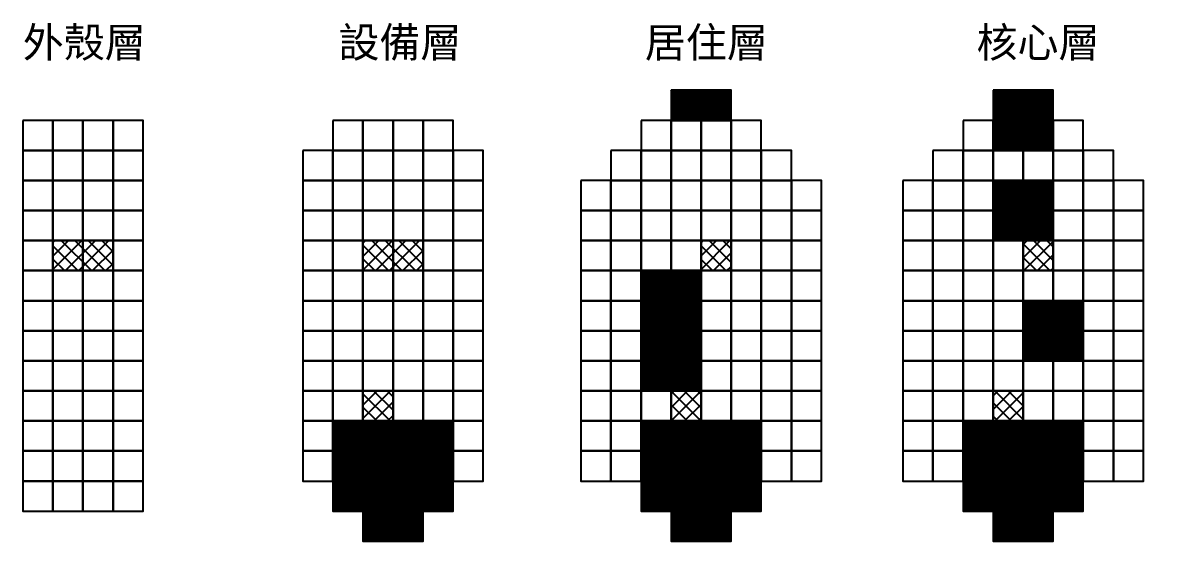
# Model space of a CAD drawing. Header units: millimetres. Extents: x 1746 to 8645, y 1167 to 2892.
# Drawn here: x 1746 to 5542, y 1167 to 2892 of the extents above; entities that cross this region are included whole.
import ezdxf

# ---------------------------------------------------------------- set-up
doc = ezdxf.new("R2010")
doc.units = ezdxf.units.MM
for name, color, linetype in [('CHINESE', 4, 'Continuous'), ('HATCH', 9, 'Continuous'), ('LAY-2', 1, 'Continuous'), ('LAY-4', 4, 'Continuous'), ('LAY-5', 2, 'Continuous')]:
    doc.layers.add(name, color=color, linetype=linetype)
doc.styles.add('C1', font='simplex', dxfattribs={"bigfont": 'CHINESET'})

msp = doc.modelspace()

# ---------------------------------------------------------------- hatches: boundary and pattern name
at = {"layer": 'HATCH'}
h = msp.add_hatch(dxfattribs=at)
h.set_pattern_fill('ANSI31', color=256)
h.set_pattern_definition([(45, (-63392.6345, 19336.4595), (-2.24506403, 2.24506403), [])])
h.paths.add_polyline_path([(2977.3, 1267.2), (2977.3, 1167.2), (3077.3, 1167.2), (3077.3, 1267.2)])
h.paths.add_polyline_path([(2877.3, 1267.2), (2877.3, 1167.2), (2977.3, 1167.2), (2977.3, 1267.2)])
h.paths.add_polyline_path([(8345.2, 1267.2), (8345.2, 1167.2), (8445.2, 1167.2), (8445.2, 1267.2)])
h.paths.add_polyline_path([(8245.2, 1267.2), (8245.2, 1167.2), (8345.2, 1167.2), (8345.2, 1267.2)])
h.paths.add_polyline_path([(7208.1, 1267.2), (7208.1, 1167.2), (7308.1, 1167.2), (7308.1, 1267.2)])
h.paths.add_polyline_path([(7108.1, 1267.2), (7108.1, 1167.2), (7208.1, 1167.2), (7208.1, 1267.2)])
h.paths.add_polyline_path([(6090.9, 1267.2), (6090.9, 1167.2), (6190.9, 1167.2), (6190.9, 1267.2)])
h.paths.add_polyline_path([(5990.9, 1267.2), (5990.9, 1167.2), (6090.9, 1167.2), (6090.9, 1267.2)])
h.paths.add_polyline_path([(4002, 1267.2), (4002, 1167.2), (4102, 1167.2), (4102, 1267.2)])
h.paths.add_polyline_path([(3902, 1267.2), (3902, 1167.2), (4002, 1167.2), (4002, 1267.2)])
h.paths.add_polyline_path([(5072.9, 1267.2), (5072.9, 1167.2), (5172.9, 1167.2), (5172.9, 1267.2)])
h.paths.add_polyline_path([(4972.9, 1267.2), (4972.9, 1167.2), (5072.9, 1167.2), (5072.9, 1267.2)])
h.paths.add_polyline_path([(6090.9, 2667.2), (6090.9, 2567.2), (6190.9, 2567.2), (6190.9, 2667.2)])
h.paths.add_polyline_path([(5990.9, 2667.2), (5990.9, 2567.2), (6090.9, 2567.2), (6090.9, 2667.2)])
h.paths.add_polyline_path([(4002, 2667.2), (4002, 2567.2), (4102, 2567.2), (4102, 2667.2)])
h.paths.add_polyline_path([(3902, 2667.2), (3902, 2567.2), (4002, 2567.2), (4002, 2667.2)])
h.paths.add_polyline_path([(5072.9, 2667.2), (5072.9, 2567.2), (5172.9, 2567.2), (5172.9, 2667.2)])
h.paths.add_polyline_path([(4972.9, 2667.2), (4972.9, 2567.2), (5072.9, 2567.2), (5072.9, 2667.2)])
h.paths.add_polyline_path([(2777.3, 1367.2), (2777.3, 1267.2), (2877.3, 1267.2), (2877.3, 1367.2)])
h.paths.add_polyline_path([(3077.3, 1367.2), (3077.3, 1267.2), (3177.3, 1267.2), (3177.3, 1367.2)])
h.paths.add_polyline_path([(2977.3, 1367.2), (2977.3, 1267.2), (3077.3, 1267.2), (3077.3, 1367.2)])
h.paths.add_polyline_path([(2877.3, 1367.2), (2877.3, 1267.2), (2977.3, 1267.2), (2977.3, 1367.2)])
h.paths.add_polyline_path([(2777.3, 1467.2), (2777.3, 1367.2), (2877.3, 1367.2), (2877.3, 1467.2)])
h.paths.add_polyline_path([(3077.3, 1467.2), (3077.3, 1367.2), (3177.3, 1367.2), (3177.3, 1467.2)])
h.paths.add_polyline_path([(2977.3, 1467.2), (2977.3, 1367.2), (3077.3, 1367.2), (3077.3, 1467.2)])
h.paths.add_polyline_path([(2877.3, 1467.2), (2877.3, 1367.2), (2977.3, 1367.2), (2977.3, 1467.2)])
h.paths.add_polyline_path([(2777.3, 1567.2), (2777.3, 1467.2), (2877.3, 1467.2), (2877.3, 1567.2)])
h.paths.add_polyline_path([(3077.3, 1567.2), (3077.3, 1467.2), (3177.3, 1467.2), (3177.3, 1567.2)])
h.paths.add_polyline_path([(2977.3, 1567.2), (2977.3, 1467.2), (3077.3, 1467.2), (3077.3, 1567.2)])
h.paths.add_polyline_path([(2877.3, 1567.2), (2877.3, 1467.2), (2977.3, 1467.2), (2977.3, 1567.2)])
h.paths.add_polyline_path([(3802, 1367.2), (3802, 1267.2), (3902, 1267.2), (3902, 1367.2)])
h.paths.add_polyline_path([(4102, 1367.2), (4102, 1267.2), (4202, 1267.2), (4202, 1367.2)])
h.paths.add_polyline_path([(4002, 1367.2), (4002, 1267.2), (4102, 1267.2), (4102, 1367.2)])
h.paths.add_polyline_path([(3902, 1367.2), (3902, 1267.2), (4002, 1267.2), (4002, 1367.2)])
h.paths.add_polyline_path([(3802, 1467.2), (3802, 1367.2), (3902, 1367.2), (3902, 1467.2)])
h.paths.add_polyline_path([(4102, 1467.2), (4102, 1367.2), (4202, 1367.2), (4202, 1467.2)])
h.paths.add_polyline_path([(4002, 1467.2), (4002, 1367.2), (4102, 1367.2), (4102, 1467.2)])
h.paths.add_polyline_path([(3902, 1467.2), (3902, 1367.2), (4002, 1367.2), (4002, 1467.2)])
h.paths.add_polyline_path([(3802, 1567.2), (3802, 1467.2), (3902, 1467.2), (3902, 1567.2)])
h.paths.add_polyline_path([(4102, 1567.2), (4102, 1467.2), (4202, 1467.2), (4202, 1567.2)])
h.paths.add_polyline_path([(4002, 1567.2), (4002, 1467.2), (4102, 1467.2), (4102, 1567.2)])
h.paths.add_polyline_path([(3902, 1567.2), (3902, 1467.2), (4002, 1467.2), (4002, 1567.2)])
h.paths.add_polyline_path([(4872.9, 1367.2), (4872.9, 1267.2), (4972.9, 1267.2), (4972.9, 1367.2)])
h.paths.add_polyline_path([(5172.9, 1367.2), (5172.9, 1267.2), (5272.9, 1267.2), (5272.9, 1367.2)])
h.paths.add_polyline_path([(5072.9, 1367.2), (5072.9, 1267.2), (5172.9, 1267.2), (5172.9, 1367.2)])
h.paths.add_polyline_path([(4972.9, 1367.2), (4972.9, 1267.2), (5072.9, 1267.2), (5072.9, 1367.2)])
h.paths.add_polyline_path([(4872.9, 1467.2), (4872.9, 1367.2), (4972.9, 1367.2), (4972.9, 1467.2)])
h.paths.add_polyline_path([(5172.9, 1467.2), (5172.9, 1367.2), (5272.9, 1367.2), (5272.9, 1467.2)])
h.paths.add_polyline_path([(5072.9, 1467.2), (5072.9, 1367.2), (5172.9, 1367.2), (5172.9, 1467.2)])
h.paths.add_polyline_path([(4972.9, 1467.2), (4972.9, 1367.2), (5072.9, 1367.2), (5072.9, 1467.2)])
h.paths.add_polyline_path([(4872.9, 1567.2), (4872.9, 1467.2), (4972.9, 1467.2), (4972.9, 1567.2)])
h.paths.add_polyline_path([(5172.9, 1567.2), (5172.9, 1467.2), (5272.9, 1467.2), (5272.9, 1567.2)])
h.paths.add_polyline_path([(5072.9, 1567.2), (5072.9, 1467.2), (5172.9, 1467.2), (5172.9, 1567.2)])
h.paths.add_polyline_path([(4972.9, 1567.2), (4972.9, 1467.2), (5072.9, 1467.2), (5072.9, 1567.2)])
h.paths.add_polyline_path([(5072.9, 2267.2), (5072.9, 2167.2), (5172.9, 2167.2), (5172.9, 2267.2)])
h.paths.add_polyline_path([(4972.9, 2267.2), (4972.9, 2167.2), (5072.9, 2167.2), (5072.9, 2267.2)])
h.paths.add_polyline_path([(5072.9, 2367.2), (5072.9, 2267.2), (5172.9, 2267.2), (5172.9, 2367.2)])
h.paths.add_polyline_path([(4972.9, 2367.2), (4972.9, 2267.2), (5072.9, 2267.2), (5072.9, 2367.2)])
h.paths.add_polyline_path([(6090.9, 2567.2), (6090.9, 2467.2), (6190.9, 2467.2), (6190.9, 2567.2)])
h.paths.add_polyline_path([(5990.9, 2567.2), (5990.9, 2467.2), (6090.9, 2467.2), (6090.9, 2567.2)])
h.paths.add_polyline_path([(5072.9, 2567.2), (5072.9, 2467.2), (5172.9, 2467.2), (5172.9, 2567.2)])
h.paths.add_polyline_path([(4972.9, 2567.2), (4972.9, 2467.2), (5072.9, 2467.2), (5072.9, 2567.2)])
h.paths.add_polyline_path([(7208.1, 2667.2), (7208.1, 2567.2), (7308.1, 2567.2), (7308.1, 2667.2)])
h.paths.add_polyline_path([(7108.1, 2667.2), (7108.1, 2567.2), (7208.1, 2567.2), (7208.1, 2667.2)])
h.paths.add_polyline_path([(5072.9, 1867.2), (5072.9, 1767.2), (5172.9, 1767.2), (5172.9, 1867.2)])
h.paths.add_polyline_path([(5072.9, 1967.2), (5072.9, 1867.2), (5172.9, 1867.2), (5172.9, 1967.2)])
h.paths.add_polyline_path([(5172.9, 1867.2), (5172.9, 1767.2), (5272.9, 1767.2), (5272.9, 1867.2)])
h.paths.add_polyline_path([(5172.9, 1967.2), (5172.9, 1867.2), (5272.9, 1867.2), (5272.9, 1967.2)])
h.paths.add_polyline_path([(3802, 1767.2), (3802, 1667.2), (3902, 1667.2), (3902, 1767.2)])
h.paths.add_polyline_path([(3902, 1767.2), (3902, 1667.2), (4002, 1667.2), (4002, 1767.2)])
h.paths.add_polyline_path([(3802, 1867.2), (3802, 1767.2), (3902, 1767.2), (3902, 1867.2)])
h.paths.add_polyline_path([(3902, 1867.2), (3902, 1767.2), (4002, 1767.2), (4002, 1867.2)])
h.paths.add_polyline_path([(3802, 1967.2), (3802, 1867.2), (3902, 1867.2), (3902, 1967.2)])
h.paths.add_polyline_path([(3902, 1967.2), (3902, 1867.2), (4002, 1867.2), (4002, 1967.2)])
h.paths.add_polyline_path([(3802, 2067.2), (3802, 1967.2), (3902, 1967.2), (3902, 2067.2)])
h.paths.add_polyline_path([(3902, 2067.2), (3902, 1967.2), (4002, 1967.2), (4002, 2067.2)])
h.paths.add_polyline_path([(6090.9, 1967.2), (6090.9, 1867.2), (6190.9, 1867.2), (6190.9, 1967.2)])
h = msp.add_hatch(dxfattribs=at)
h.set_pattern_fill('ANSI37', color=256, scale=10)
h.paths.add_polyline_path([(1946.1, 2167.2), (1946.1, 2067.2), (2046.1, 2067.2), (2046.1, 2167.2)])
h.paths.add_polyline_path([(1846.1, 2167.2), (1846.1, 2067.2), (1946.1, 2067.2), (1946.1, 2167.2)])
h.paths.add_polyline_path([(2977.3, 2167.2), (2977.3, 2067.2), (3077.3, 2067.2), (3077.3, 2167.2)])
h.paths.add_polyline_path([(2877.3, 2167.2), (2877.3, 2067.2), (2977.3, 2067.2), (2977.3, 2167.2)])
h.paths.add_polyline_path([(4002, 2167.2), (4002, 2067.2), (4102, 2067.2), (4102, 2167.2)])
h.paths.add_polyline_path([(5072.9, 2167.2), (5072.9, 2067.2), (5172.9, 2067.2), (5172.9, 2167.2)])
h.paths.add_polyline_path([(6090.9, 2167.2), (6090.9, 2067.2), (6190.9, 2067.2), (6190.9, 2167.2)])
h.paths.add_polyline_path([(7208.1, 2167.2), (7208.1, 2067.2), (7308.1, 2067.2), (7308.1, 2167.2)])
h.paths.add_polyline_path([(8345.2, 2167.2), (8345.2, 2067.2), (8445.2, 2067.2), (8445.2, 2167.2)])
h.paths.add_polyline_path([(8245.2, 1667.2), (8245.2, 1567.2), (8345.2, 1567.2), (8345.2, 1667.2)])
h.paths.add_polyline_path([(7108.1, 1667.2), (7108.1, 1567.2), (7208.1, 1567.2), (7208.1, 1667.2)])
h.paths.add_polyline_path([(5990.9, 1667.2), (5990.9, 1567.2), (6090.9, 1567.2), (6090.9, 1667.2)])
h.paths.add_polyline_path([(4972.9, 1667.2), (4972.9, 1567.2), (5072.9, 1567.2), (5072.9, 1667.2)])
h.paths.add_polyline_path([(3902, 1667.2), (3902, 1567.2), (4002, 1567.2), (4002, 1667.2)])
h.paths.add_polyline_path([(2877.3, 1667.2), (2877.3, 1567.2), (2977.3, 1567.2), (2977.3, 1667.2)])

# ---------------------------------------------------------------- linework, layer by layer
at = {"layer": 'LAY-2'}
for points in [[(1846.1, 2467.2), (1846.1, 2367.2), (1946.1, 2367.2), (1946.1, 2467.2), (1846.1, 2467.2)], [(1946.1, 2467.2), (1946.1, 2367.2), (2046.1, 2367.2), (2046.1, 2467.2), (1946.1, 2467.2)], [(1846.1, 2367.2), (1846.1, 2267.2), (1946.1, 2267.2), (1946.1, 2367.2), (1846.1, 2367.2)], [(1946.1, 2367.2), (1946.1, 2267.2), (2046.1, 2267.2), (2046.1, 2367.2), (1946.1, 2367.2)], [(2877.3, 2367.2), (2877.3, 2267.2), (2977.3, 2267.2), (2977.3, 2367.2), (2877.3, 2367.2)], [(2977.3, 2367.2), (2977.3, 2267.2), (3077.3, 2267.2), (3077.3, 2367.2), (2977.3, 2367.2)], [(3902, 2367.2), (3902, 2267.2), (4002, 2267.2), (4002, 2367.2), (3902, 2367.2)], [(4002, 2367.2), (4002, 2267.2), (4102, 2267.2), (4102, 2367.2), (4002, 2367.2)], [(4972.9, 2367.2), (4972.9, 2267.2), (5072.9, 2267.2), (5072.9, 2367.2), (4972.9, 2367.2)], [(5072.9, 2367.2), (5072.9, 2267.2), (5172.9, 2267.2), (5172.9, 2367.2), (5072.9, 2367.2)], [(1846.1, 2267.2), (1846.1, 2167.2), (1946.1, 2167.2), (1946.1, 2267.2), (1846.1, 2267.2)], [(1946.1, 2267.2), (1946.1, 2167.2), (2046.1, 2167.2), (2046.1, 2267.2), (1946.1, 2267.2)], [(2877.3, 2267.2), (2877.3, 2167.2), (2977.3, 2167.2), (2977.3, 2267.2), (2877.3, 2267.2)], [(2977.3, 2267.2), (2977.3, 2167.2), (3077.3, 2167.2), (3077.3, 2267.2), (2977.3, 2267.2)], [(3902, 2267.2), (3902, 2167.2), (4002, 2167.2), (4002, 2267.2), (3902, 2267.2)], [(4002, 2267.2), (4002, 2167.2), (4102, 2167.2), (4102, 2267.2), (4002, 2267.2)], [(4972.9, 2267.2), (4972.9, 2167.2), (5072.9, 2167.2), (5072.9, 2267.2), (4972.9, 2267.2)], [(5072.9, 2267.2), (5072.9, 2167.2), (5172.9, 2167.2), (5172.9, 2267.2), (5072.9, 2267.2)], [(1846.1, 2167.2), (1846.1, 2067.2), (1946.1, 2067.2), (1946.1, 2167.2), (1846.1, 2167.2)], [(1946.1, 2167.2), (1946.1, 2067.2), (2046.1, 2067.2), (2046.1, 2167.2), (1946.1, 2167.2)], [(2877.3, 2167.2), (2877.3, 2067.2), (2977.3, 2067.2), (2977.3, 2167.2), (2877.3, 2167.2)], [(2977.3, 2167.2), (2977.3, 2067.2), (3077.3, 2067.2), (3077.3, 2167.2), (2977.3, 2167.2)], [(3902, 2167.2), (3902, 2067.2), (4002, 2067.2), (4002, 2167.2), (3902, 2167.2)], [(4002, 2167.2), (4002, 2067.2), (4102, 2067.2), (4102, 2167.2), (4002, 2167.2)], [(4972.9, 2167.2), (4972.9, 2067.2), (5072.9, 2067.2), (5072.9, 2167.2), (4972.9, 2167.2)], [(5072.9, 2167.2), (5072.9, 2067.2), (5172.9, 2067.2), (5172.9, 2167.2), (5072.9, 2167.2)], [(1846.1, 2067.2), (1846.1, 1967.2), (1946.1, 1967.2), (1946.1, 2067.2), (1846.1, 2067.2)], [(1946.1, 2067.2), (1946.1, 1967.2), (2046.1, 1967.2), (2046.1, 2067.2), (1946.1, 2067.2)], [(2877.3, 2067.2), (2877.3, 1967.2), (2977.3, 1967.2), (2977.3, 2067.2), (2877.3, 2067.2)], [(2977.3, 2067.2), (2977.3, 1967.2), (3077.3, 1967.2), (3077.3, 2067.2), (2977.3, 2067.2)], [(3902, 2067.2), (3902, 1967.2), (4002, 1967.2), (4002, 2067.2), (3902, 2067.2)], [(4002, 2067.2), (4002, 1967.2), (4102, 1967.2), (4102, 2067.2), (4002, 2067.2)], [(4972.9, 2067.2), (4972.9, 1967.2), (5072.9, 1967.2), (5072.9, 2067.2), (4972.9, 2067.2)], [(5072.9, 2067.2), (5072.9, 1967.2), (5172.9, 1967.2), (5172.9, 2067.2), (5072.9, 2067.2)], [(1846.1, 1967.2), (1846.1, 1867.2), (1946.1, 1867.2), (1946.1, 1967.2), (1846.1, 1967.2)], [(1946.1, 1967.2), (1946.1, 1867.2), (2046.1, 1867.2), (2046.1, 1967.2), (1946.1, 1967.2)], [(2877.3, 1967.2), (2877.3, 1867.2), (2977.3, 1867.2), (2977.3, 1967.2), (2877.3, 1967.2)], [(2977.3, 1967.2), (2977.3, 1867.2), (3077.3, 1867.2), (3077.3, 1967.2), (2977.3, 1967.2)], [(3902, 1967.2), (3902, 1867.2), (4002, 1867.2), (4002, 1967.2), (3902, 1967.2)], [(4002, 1967.2), (4002, 1867.2), (4102, 1867.2), (4102, 1967.2), (4002, 1967.2)], [(4972.9, 1967.2), (4972.9, 1867.2), (5072.9, 1867.2), (5072.9, 1967.2), (4972.9, 1967.2)], [(5072.9, 1967.2), (5072.9, 1867.2), (5172.9, 1867.2), (5172.9, 1967.2), (5072.9, 1967.2)], [(1846.1, 1867.2), (1846.1, 1767.2), (1946.1, 1767.2), (1946.1, 1867.2), (1846.1, 1867.2)], [(1946.1, 1867.2), (1946.1, 1767.2), (2046.1, 1767.2), (2046.1, 1867.2), (1946.1, 1867.2)], [(2877.3, 1867.2), (2877.3, 1767.2), (2977.3, 1767.2), (2977.3, 1867.2), (2877.3, 1867.2)], [(2977.3, 1867.2), (2977.3, 1767.2), (3077.3, 1767.2), (3077.3, 1867.2), (2977.3, 1867.2)], [(3902, 1867.2), (3902, 1767.2), (4002, 1767.2), (4002, 1867.2), (3902, 1867.2)], [(4002, 1867.2), (4002, 1767.2), (4102, 1767.2), (4102, 1867.2), (4002, 1867.2)], [(4972.9, 1867.2), (4972.9, 1767.2), (5072.9, 1767.2), (5072.9, 1867.2), (4972.9, 1867.2)], [(5072.9, 1867.2), (5072.9, 1767.2), (5172.9, 1767.2), (5172.9, 1867.2), (5072.9, 1867.2)], [(1846.1, 1767.2), (1846.1, 1667.2), (1946.1, 1667.2), (1946.1, 1767.2), (1846.1, 1767.2)], [(1946.1, 1767.2), (1946.1, 1667.2), (2046.1, 1667.2), (2046.1, 1767.2), (1946.1, 1767.2)], [(2877.3, 1767.2), (2877.3, 1667.2), (2977.3, 1667.2), (2977.3, 1767.2), (2877.3, 1767.2)], [(2977.3, 1767.2), (2977.3, 1667.2), (3077.3, 1667.2), (3077.3, 1767.2), (2977.3, 1767.2)], [(3902, 1767.2), (3902, 1667.2), (4002, 1667.2), (4002, 1767.2), (3902, 1767.2)], [(4002, 1767.2), (4002, 1667.2), (4102, 1667.2), (4102, 1767.2), (4002, 1767.2)], [(4972.9, 1767.2), (4972.9, 1667.2), (5072.9, 1667.2), (5072.9, 1767.2), (4972.9, 1767.2)], [(5072.9, 1767.2), (5072.9, 1667.2), (5172.9, 1667.2), (5172.9, 1767.2), (5072.9, 1767.2)], [(1846.1, 1667.2), (1846.1, 1567.2), (1946.1, 1567.2), (1946.1, 1667.2), (1846.1, 1667.2)], [(1946.1, 1667.2), (1946.1, 1567.2), (2046.1, 1567.2), (2046.1, 1667.2), (1946.1, 1667.2)], [(2877.3, 1667.2), (2877.3, 1567.2), (2977.3, 1567.2), (2977.3, 1667.2), (2877.3, 1667.2)], [(2977.3, 1667.2), (2977.3, 1567.2), (3077.3, 1567.2), (3077.3, 1667.2), (2977.3, 1667.2)], [(3902, 1667.2), (3902, 1567.2), (4002, 1567.2), (4002, 1667.2), (3902, 1667.2)], [(4002, 1667.2), (4002, 1567.2), (4102, 1567.2), (4102, 1667.2), (4002, 1667.2)], [(4972.9, 1667.2), (4972.9, 1567.2), (5072.9, 1567.2), (5072.9, 1667.2), (4972.9, 1667.2)], [(5072.9, 1667.2), (5072.9, 1567.2), (5172.9, 1567.2), (5172.9, 1667.2), (5072.9, 1667.2)], [(1846.1, 1567.2), (1846.1, 1467.2), (1946.1, 1467.2), (1946.1, 1567.2), (1846.1, 1567.2)], [(1946.1, 1567.2), (1946.1, 1467.2), (2046.1, 1467.2), (2046.1, 1567.2), (1946.1, 1567.2)], [(2877.3, 1567.2), (2877.3, 1467.2), (2977.3, 1467.2), (2977.3, 1567.2), (2877.3, 1567.2)], [(2977.3, 1567.2), (2977.3, 1467.2), (3077.3, 1467.2), (3077.3, 1567.2), (2977.3, 1567.2)], [(3902, 1567.2), (3902, 1467.2), (4002, 1467.2), (4002, 1567.2), (3902, 1567.2)], [(4002, 1567.2), (4002, 1467.2), (4102, 1467.2), (4102, 1567.2), (4002, 1567.2)], [(4972.9, 1567.2), (4972.9, 1467.2), (5072.9, 1467.2), (5072.9, 1567.2), (4972.9, 1567.2)], [(5072.9, 1567.2), (5072.9, 1467.2), (5172.9, 1467.2), (5172.9, 1567.2), (5072.9, 1567.2)], [(1846.1, 1467.2), (1846.1, 1367.2), (1946.1, 1367.2), (1946.1, 1467.2), (1846.1, 1467.2)], [(1946.1, 1467.2), (1946.1, 1367.2), (2046.1, 1367.2), (2046.1, 1467.2), (1946.1, 1467.2)]]:
    msp.add_lwpolyline(points, dxfattribs=at)
at = {"layer": 'LAY-4'}
for points in [[(3902, 2667.2), (3902, 2567.2), (4002, 2567.2), (4002, 2667.2), (3902, 2667.2)], [(4002, 2667.2), (4002, 2567.2), (4102, 2567.2), (4102, 2667.2), (4002, 2667.2)], [(4972.9, 2667.2), (4972.9, 2567.2), (5072.9, 2567.2), (5072.9, 2667.2), (4972.9, 2667.2)], [(5072.9, 2667.2), (5072.9, 2567.2), (5172.9, 2567.2), (5172.9, 2667.2), (5072.9, 2667.2)], [(2777.3, 2567.2), (2777.3, 2467.2), (2877.3, 2467.2), (2877.3, 2567.2), (2777.3, 2567.2)], [(2877.3, 2567.2), (2877.3, 2467.2), (2977.3, 2467.2), (2977.3, 2567.2), (2877.3, 2567.2)], [(2977.3, 2567.2), (2977.3, 2467.2), (3077.3, 2467.2), (3077.3, 2567.2), (2977.3, 2567.2)], [(3077.3, 2567.2), (3077.3, 2467.2), (3177.3, 2467.2), (3177.3, 2567.2), (3077.3, 2567.2)], [(3802, 2567.2), (3802, 2467.2), (3902, 2467.2), (3902, 2567.2), (3802, 2567.2)], [(3902, 2567.2), (3902, 2467.2), (4002, 2467.2), (4002, 2567.2), (3902, 2567.2)], [(4002, 2567.2), (4002, 2467.2), (4102, 2467.2), (4102, 2567.2), (4002, 2567.2)], [(4102, 2567.2), (4102, 2467.2), (4202, 2467.2), (4202, 2567.2), (4102, 2567.2)], [(4872.9, 2567.2), (4872.9, 2467.2), (4972.9, 2467.2), (4972.9, 2567.2), (4872.9, 2567.2)], [(4972.9, 2567.2), (4972.9, 2467.2), (5072.9, 2467.2), (5072.9, 2567.2), (4972.9, 2567.2)], [(5072.9, 2567.2), (5072.9, 2467.2), (5172.9, 2467.2), (5172.9, 2567.2), (5072.9, 2567.2)], [(5172.9, 2567.2), (5172.9, 2467.2), (5272.9, 2467.2), (5272.9, 2567.2), (5172.9, 2567.2)], [(2677.3, 2467.2), (2677.3, 2367.2), (2777.3, 2367.2), (2777.3, 2467.2), (2677.3, 2467.2)], [(3177.3, 2467.2), (3177.3, 2367.2), (3277.3, 2367.2), (3277.3, 2467.2), (3177.3, 2467.2)], [(3702, 2467.2), (3702, 2367.2), (3802, 2367.2), (3802, 2467.2), (3702, 2467.2)], [(4202, 2467.2), (4202, 2367.2), (4302, 2367.2), (4302, 2467.2), (4202, 2467.2)], [(4772.9, 2467.2), (4772.9, 2367.2), (4872.9, 2367.2), (4872.9, 2467.2), (4772.9, 2467.2)], [(5272.9, 2467.2), (5272.9, 2367.2), (5372.9, 2367.2), (5372.9, 2467.2), (5272.9, 2467.2)], [(2677.3, 2367.2), (2677.3, 2267.2), (2777.3, 2267.2), (2777.3, 2367.2), (2677.3, 2367.2)], [(3177.3, 2367.2), (3177.3, 2267.2), (3277.3, 2267.2), (3277.3, 2367.2), (3177.3, 2367.2)], [(3602, 2367.2), (3602, 2267.2), (3702, 2267.2), (3702, 2367.2), (3602, 2367.2)], [(3702, 2367.2), (3702, 2267.2), (3802, 2267.2), (3802, 2367.2), (3702, 2367.2)], [(4202, 2367.2), (4202, 2267.2), (4302, 2267.2), (4302, 2367.2), (4202, 2367.2)], [(4302, 2367.2), (4302, 2267.2), (4402, 2267.2), (4402, 2367.2), (4302, 2367.2)], [(4672.9, 2367.2), (4672.9, 2267.2), (4772.9, 2267.2), (4772.9, 2367.2), (4672.9, 2367.2)], [(4772.9, 2367.2), (4772.9, 2267.2), (4872.9, 2267.2), (4872.9, 2367.2), (4772.9, 2367.2)], [(5272.9, 2367.2), (5272.9, 2267.2), (5372.9, 2267.2), (5372.9, 2367.2), (5272.9, 2367.2)], [(5372.9, 2367.2), (5372.9, 2267.2), (5472.9, 2267.2), (5472.9, 2367.2), (5372.9, 2367.2)], [(2677.3, 2267.2), (2677.3, 2167.2), (2777.3, 2167.2), (2777.3, 2267.2), (2677.3, 2267.2)], [(3177.3, 2267.2), (3177.3, 2167.2), (3277.3, 2167.2), (3277.3, 2267.2), (3177.3, 2267.2)], [(3602, 2267.2), (3602, 2167.2), (3702, 2167.2), (3702, 2267.2), (3602, 2267.2)], [(3702, 2267.2), (3702, 2167.2), (3802, 2167.2), (3802, 2267.2), (3702, 2267.2)], [(4202, 2267.2), (4202, 2167.2), (4302, 2167.2), (4302, 2267.2), (4202, 2267.2)], [(4302, 2267.2), (4302, 2167.2), (4402, 2167.2), (4402, 2267.2), (4302, 2267.2)], [(4672.9, 2267.2), (4672.9, 2167.2), (4772.9, 2167.2), (4772.9, 2267.2), (4672.9, 2267.2)], [(4772.9, 2267.2), (4772.9, 2167.2), (4872.9, 2167.2), (4872.9, 2267.2), (4772.9, 2267.2)], [(5272.9, 2267.2), (5272.9, 2167.2), (5372.9, 2167.2), (5372.9, 2267.2), (5272.9, 2267.2)], [(5372.9, 2267.2), (5372.9, 2167.2), (5472.9, 2167.2), (5472.9, 2267.2), (5372.9, 2267.2)], [(2677.3, 2167.2), (2677.3, 2067.2), (2777.3, 2067.2), (2777.3, 2167.2), (2677.3, 2167.2)], [(3177.3, 2167.2), (3177.3, 2067.2), (3277.3, 2067.2), (3277.3, 2167.2), (3177.3, 2167.2)], [(3602, 2167.2), (3602, 2067.2), (3702, 2067.2), (3702, 2167.2), (3602, 2167.2)], [(3702, 2167.2), (3702, 2067.2), (3802, 2067.2), (3802, 2167.2), (3702, 2167.2)], [(4202, 2167.2), (4202, 2067.2), (4302, 2067.2), (4302, 2167.2), (4202, 2167.2)], [(4302, 2167.2), (4302, 2067.2), (4402, 2067.2), (4402, 2167.2), (4302, 2167.2)], [(4672.9, 2167.2), (4672.9, 2067.2), (4772.9, 2067.2), (4772.9, 2167.2), (4672.9, 2167.2)], [(4772.9, 2167.2), (4772.9, 2067.2), (4872.9, 2067.2), (4872.9, 2167.2), (4772.9, 2167.2)], [(5272.9, 2167.2), (5272.9, 2067.2), (5372.9, 2067.2), (5372.9, 2167.2), (5272.9, 2167.2)], [(5372.9, 2167.2), (5372.9, 2067.2), (5472.9, 2067.2), (5472.9, 2167.2), (5372.9, 2167.2)], [(2677.3, 2067.2), (2677.3, 1967.2), (2777.3, 1967.2), (2777.3, 2067.2), (2677.3, 2067.2)], [(3177.3, 2067.2), (3177.3, 1967.2), (3277.3, 1967.2), (3277.3, 2067.2), (3177.3, 2067.2)], [(3602, 2067.2), (3602, 1967.2), (3702, 1967.2), (3702, 2067.2), (3602, 2067.2)], [(3702, 2067.2), (3702, 1967.2), (3802, 1967.2), (3802, 2067.2), (3702, 2067.2)], [(4202, 2067.2), (4202, 1967.2), (4302, 1967.2), (4302, 2067.2), (4202, 2067.2)], [(4302, 2067.2), (4302, 1967.2), (4402, 1967.2), (4402, 2067.2), (4302, 2067.2)], [(4672.9, 2067.2), (4672.9, 1967.2), (4772.9, 1967.2), (4772.9, 2067.2), (4672.9, 2067.2)], [(4772.9, 2067.2), (4772.9, 1967.2), (4872.9, 1967.2), (4872.9, 2067.2), (4772.9, 2067.2)], [(5272.9, 2067.2), (5272.9, 1967.2), (5372.9, 1967.2), (5372.9, 2067.2), (5272.9, 2067.2)], [(5372.9, 2067.2), (5372.9, 1967.2), (5472.9, 1967.2), (5472.9, 2067.2), (5372.9, 2067.2)], [(2677.3, 1967.2), (2677.3, 1867.2), (2777.3, 1867.2), (2777.3, 1967.2), (2677.3, 1967.2)], [(3177.3, 1967.2), (3177.3, 1867.2), (3277.3, 1867.2), (3277.3, 1967.2), (3177.3, 1967.2)], [(3602, 1967.2), (3602, 1867.2), (3702, 1867.2), (3702, 1967.2), (3602, 1967.2)], [(3702, 1967.2), (3702, 1867.2), (3802, 1867.2), (3802, 1967.2), (3702, 1967.2)], [(4202, 1967.2), (4202, 1867.2), (4302, 1867.2), (4302, 1967.2), (4202, 1967.2)], [(4302, 1967.2), (4302, 1867.2), (4402, 1867.2), (4402, 1967.2), (4302, 1967.2)], [(4672.9, 1967.2), (4672.9, 1867.2), (4772.9, 1867.2), (4772.9, 1967.2), (4672.9, 1967.2)], [(4772.9, 1967.2), (4772.9, 1867.2), (4872.9, 1867.2), (4872.9, 1967.2), (4772.9, 1967.2)], [(5272.9, 1967.2), (5272.9, 1867.2), (5372.9, 1867.2), (5372.9, 1967.2), (5272.9, 1967.2)], [(5372.9, 1967.2), (5372.9, 1867.2), (5472.9, 1867.2), (5472.9, 1967.2), (5372.9, 1967.2)], [(2677.3, 1867.2), (2677.3, 1767.2), (2777.3, 1767.2), (2777.3, 1867.2), (2677.3, 1867.2)], [(3177.3, 1867.2), (3177.3, 1767.2), (3277.3, 1767.2), (3277.3, 1867.2), (3177.3, 1867.2)], [(3602, 1867.2), (3602, 1767.2), (3702, 1767.2), (3702, 1867.2), (3602, 1867.2)], [(3702, 1867.2), (3702, 1767.2), (3802, 1767.2), (3802, 1867.2), (3702, 1867.2)], [(4202, 1867.2), (4202, 1767.2), (4302, 1767.2), (4302, 1867.2), (4202, 1867.2)], [(4302, 1867.2), (4302, 1767.2), (4402, 1767.2), (4402, 1867.2), (4302, 1867.2)], [(4672.9, 1867.2), (4672.9, 1767.2), (4772.9, 1767.2), (4772.9, 1867.2), (4672.9, 1867.2)], [(4772.9, 1867.2), (4772.9, 1767.2), (4872.9, 1767.2), (4872.9, 1867.2), (4772.9, 1867.2)], [(5272.9, 1867.2), (5272.9, 1767.2), (5372.9, 1767.2), (5372.9, 1867.2), (5272.9, 1867.2)], [(5372.9, 1867.2), (5372.9, 1767.2), (5472.9, 1767.2), (5472.9, 1867.2), (5372.9, 1867.2)], [(2677.3, 1767.2), (2677.3, 1667.2), (2777.3, 1667.2), (2777.3, 1767.2), (2677.3, 1767.2)], [(3177.3, 1767.2), (3177.3, 1667.2), (3277.3, 1667.2), (3277.3, 1767.2), (3177.3, 1767.2)], [(3602, 1767.2), (3602, 1667.2), (3702, 1667.2), (3702, 1767.2), (3602, 1767.2)], [(3702, 1767.2), (3702, 1667.2), (3802, 1667.2), (3802, 1767.2), (3702, 1767.2)], [(4202, 1767.2), (4202, 1667.2), (4302, 1667.2), (4302, 1767.2), (4202, 1767.2)], [(4302, 1767.2), (4302, 1667.2), (4402, 1667.2), (4402, 1767.2), (4302, 1767.2)], [(4672.9, 1767.2), (4672.9, 1667.2), (4772.9, 1667.2), (4772.9, 1767.2), (4672.9, 1767.2)], [(4772.9, 1767.2), (4772.9, 1667.2), (4872.9, 1667.2), (4872.9, 1767.2), (4772.9, 1767.2)], [(5272.9, 1767.2), (5272.9, 1667.2), (5372.9, 1667.2), (5372.9, 1767.2), (5272.9, 1767.2)], [(5372.9, 1767.2), (5372.9, 1667.2), (5472.9, 1667.2), (5472.9, 1767.2), (5372.9, 1767.2)], [(2677.3, 1667.2), (2677.3, 1567.2), (2777.3, 1567.2), (2777.3, 1667.2), (2677.3, 1667.2)], [(3177.3, 1667.2), (3177.3, 1567.2), (3277.3, 1567.2), (3277.3, 1667.2), (3177.3, 1667.2)], [(3602, 1667.2), (3602, 1567.2), (3702, 1567.2), (3702, 1667.2), (3602, 1667.2)], [(3702, 1667.2), (3702, 1567.2), (3802, 1567.2), (3802, 1667.2), (3702, 1667.2)], [(4202, 1667.2), (4202, 1567.2), (4302, 1567.2), (4302, 1667.2), (4202, 1667.2)], [(4302, 1667.2), (4302, 1567.2), (4402, 1567.2), (4402, 1667.2), (4302, 1667.2)], [(4672.9, 1667.2), (4672.9, 1567.2), (4772.9, 1567.2), (4772.9, 1667.2), (4672.9, 1667.2)], [(4772.9, 1667.2), (4772.9, 1567.2), (4872.9, 1567.2), (4872.9, 1667.2), (4772.9, 1667.2)], [(5272.9, 1667.2), (5272.9, 1567.2), (5372.9, 1567.2), (5372.9, 1667.2), (5272.9, 1667.2)], [(5372.9, 1667.2), (5372.9, 1567.2), (5472.9, 1567.2), (5472.9, 1667.2), (5372.9, 1667.2)], [(2677.3, 1567.2), (2677.3, 1467.2), (2777.3, 1467.2), (2777.3, 1567.2), (2677.3, 1567.2)], [(3177.3, 1567.2), (3177.3, 1467.2), (3277.3, 1467.2), (3277.3, 1567.2), (3177.3, 1567.2)], [(3602, 1567.2), (3602, 1467.2), (3702, 1467.2), (3702, 1567.2), (3602, 1567.2)], [(3702, 1567.2), (3702, 1467.2), (3802, 1467.2), (3802, 1567.2), (3702, 1567.2)], [(4202, 1567.2), (4202, 1467.2), (4302, 1467.2), (4302, 1567.2), (4202, 1567.2)], [(4302, 1567.2), (4302, 1467.2), (4402, 1467.2), (4402, 1567.2), (4302, 1567.2)], [(4672.9, 1567.2), (4672.9, 1467.2), (4772.9, 1467.2), (4772.9, 1567.2), (4672.9, 1567.2)], [(4772.9, 1567.2), (4772.9, 1467.2), (4872.9, 1467.2), (4872.9, 1567.2), (4772.9, 1567.2)], [(5272.9, 1567.2), (5272.9, 1467.2), (5372.9, 1467.2), (5372.9, 1567.2), (5272.9, 1567.2)], [(5372.9, 1567.2), (5372.9, 1467.2), (5472.9, 1467.2), (5472.9, 1567.2), (5372.9, 1567.2)], [(2677.3, 1467.2), (2677.3, 1367.2), (2777.3, 1367.2), (2777.3, 1467.2), (2677.3, 1467.2)], [(3177.3, 1467.2), (3177.3, 1367.2), (3277.3, 1367.2), (3277.3, 1467.2), (3177.3, 1467.2)], [(3602, 1467.2), (3602, 1367.2), (3702, 1367.2), (3702, 1467.2), (3602, 1467.2)], [(3702, 1467.2), (3702, 1367.2), (3802, 1367.2), (3802, 1467.2), (3702, 1467.2)], [(4202, 1467.2), (4202, 1367.2), (4302, 1367.2), (4302, 1467.2), (4202, 1467.2)], [(4302, 1467.2), (4302, 1367.2), (4402, 1367.2), (4402, 1467.2), (4302, 1467.2)], [(4672.9, 1467.2), (4672.9, 1367.2), (4772.9, 1367.2), (4772.9, 1467.2), (4672.9, 1467.2)], [(4772.9, 1467.2), (4772.9, 1367.2), (4872.9, 1367.2), (4872.9, 1467.2), (4772.9, 1467.2)], [(5272.9, 1467.2), (5272.9, 1367.2), (5372.9, 1367.2), (5372.9, 1467.2), (5272.9, 1467.2)], [(5372.9, 1467.2), (5372.9, 1367.2), (5472.9, 1367.2), (5472.9, 1467.2), (5372.9, 1467.2)], [(2777.3, 1367.2), (2777.3, 1267.2), (2877.3, 1267.2), (2877.3, 1367.2), (2777.3, 1367.2)], [(2877.3, 1367.2), (2877.3, 1267.2), (2977.3, 1267.2), (2977.3, 1367.2), (2877.3, 1367.2)], [(2977.3, 1367.2), (2977.3, 1267.2), (3077.3, 1267.2), (3077.3, 1367.2), (2977.3, 1367.2)], [(3077.3, 1367.2), (3077.3, 1267.2), (3177.3, 1267.2), (3177.3, 1367.2), (3077.3, 1367.2)], [(3802, 1367.2), (3802, 1267.2), (3902, 1267.2), (3902, 1367.2), (3802, 1367.2)], [(3902, 1367.2), (3902, 1267.2), (4002, 1267.2), (4002, 1367.2), (3902, 1367.2)], [(4002, 1367.2), (4002, 1267.2), (4102, 1267.2), (4102, 1367.2), (4002, 1367.2)], [(4102, 1367.2), (4102, 1267.2), (4202, 1267.2), (4202, 1367.2), (4102, 1367.2)], [(4872.9, 1367.2), (4872.9, 1267.2), (4972.9, 1267.2), (4972.9, 1367.2), (4872.9, 1367.2)], [(4972.9, 1367.2), (4972.9, 1267.2), (5072.9, 1267.2), (5072.9, 1367.2), (4972.9, 1367.2)], [(5072.9, 1367.2), (5072.9, 1267.2), (5172.9, 1267.2), (5172.9, 1367.2), (5072.9, 1367.2)], [(5172.9, 1367.2), (5172.9, 1267.2), (5272.9, 1267.2), (5272.9, 1367.2), (5172.9, 1367.2)], [(2877.3, 1267.2), (2877.3, 1167.2), (2977.3, 1167.2), (2977.3, 1267.2), (2877.3, 1267.2)], [(2977.3, 1267.2), (2977.3, 1167.2), (3077.3, 1167.2), (3077.3, 1267.2), (2977.3, 1267.2)], [(3902, 1267.2), (3902, 1167.2), (4002, 1167.2), (4002, 1267.2), (3902, 1267.2)], [(4002, 1267.2), (4002, 1167.2), (4102, 1167.2), (4102, 1267.2), (4002, 1267.2)], [(4972.9, 1267.2), (4972.9, 1167.2), (5072.9, 1167.2), (5072.9, 1267.2), (4972.9, 1267.2)], [(5072.9, 1267.2), (5072.9, 1167.2), (5172.9, 1167.2), (5172.9, 1267.2), (5072.9, 1267.2)]]:
    msp.add_lwpolyline(points, dxfattribs=at)
at = {"layer": 'LAY-5'}
for points in [[(1746.1, 2567.2), (1746.1, 2467.2), (1846.1, 2467.2), (1846.1, 2567.2), (1746.1, 2567.2)], [(1846.1, 2567.2), (1846.1, 2467.2), (1946.1, 2467.2), (1946.1, 2567.2), (1846.1, 2567.2)], [(1946.1, 2567.2), (1946.1, 2467.2), (2046.1, 2467.2), (2046.1, 2567.2), (1946.1, 2567.2)], [(2046.1, 2567.2), (2046.1, 2467.2), (2146.1, 2467.2), (2146.1, 2567.2), (2046.1, 2567.2)], [(1746.1, 2467.2), (1746.1, 2367.2), (1846.1, 2367.2), (1846.1, 2467.2), (1746.1, 2467.2)], [(2046.1, 2467.2), (2046.1, 2367.2), (2146.1, 2367.2), (2146.1, 2467.2), (2046.1, 2467.2)], [(2777.3, 2467.2), (2777.3, 2367.2), (2877.3, 2367.2), (2877.3, 2467.2), (2777.3, 2467.2)], [(2877.3, 2467.2), (2877.3, 2367.2), (2977.3, 2367.2), (2977.3, 2467.2), (2877.3, 2467.2)], [(2977.3, 2467.2), (2977.3, 2367.2), (3077.3, 2367.2), (3077.3, 2467.2), (2977.3, 2467.2)], [(3077.3, 2467.2), (3077.3, 2367.2), (3177.3, 2367.2), (3177.3, 2467.2), (3077.3, 2467.2)], [(3802, 2467.2), (3802, 2367.2), (3902, 2367.2), (3902, 2467.2), (3802, 2467.2)], [(3902, 2467.2), (3902, 2367.2), (4002, 2367.2), (4002, 2467.2), (3902, 2467.2)], [(4002, 2467.2), (4002, 2367.2), (4102, 2367.2), (4102, 2467.2), (4002, 2467.2)], [(4102, 2467.2), (4102, 2367.2), (4202, 2367.2), (4202, 2467.2), (4102, 2467.2)], [(4872.9, 2467.2), (4872.9, 2367.2), (4972.9, 2367.2), (4972.9, 2467.2), (4872.9, 2467.2)], [(4972.9, 2467.2), (4972.9, 2367.2), (5072.9, 2367.2), (5072.9, 2467.2), (4972.9, 2467.2)], [(5072.9, 2467.2), (5072.9, 2367.2), (5172.9, 2367.2), (5172.9, 2467.2), (5072.9, 2467.2)], [(5172.9, 2467.2), (5172.9, 2367.2), (5272.9, 2367.2), (5272.9, 2467.2), (5172.9, 2467.2)], [(1746.1, 2367.2), (1746.1, 2267.2), (1846.1, 2267.2), (1846.1, 2367.2), (1746.1, 2367.2)], [(2046.1, 2367.2), (2046.1, 2267.2), (2146.1, 2267.2), (2146.1, 2367.2), (2046.1, 2367.2)], [(2777.3, 2367.2), (2777.3, 2267.2), (2877.3, 2267.2), (2877.3, 2367.2), (2777.3, 2367.2)], [(3077.3, 2367.2), (3077.3, 2267.2), (3177.3, 2267.2), (3177.3, 2367.2), (3077.3, 2367.2)], [(3802, 2367.2), (3802, 2267.2), (3902, 2267.2), (3902, 2367.2), (3802, 2367.2)], [(4102, 2367.2), (4102, 2267.2), (4202, 2267.2), (4202, 2367.2), (4102, 2367.2)], [(4872.9, 2367.2), (4872.9, 2267.2), (4972.9, 2267.2), (4972.9, 2367.2), (4872.9, 2367.2)], [(5172.9, 2367.2), (5172.9, 2267.2), (5272.9, 2267.2), (5272.9, 2367.2), (5172.9, 2367.2)], [(1746.1, 2267.2), (1746.1, 2167.2), (1846.1, 2167.2), (1846.1, 2267.2), (1746.1, 2267.2)], [(2046.1, 2267.2), (2046.1, 2167.2), (2146.1, 2167.2), (2146.1, 2267.2), (2046.1, 2267.2)], [(2777.3, 2267.2), (2777.3, 2167.2), (2877.3, 2167.2), (2877.3, 2267.2), (2777.3, 2267.2)], [(3077.3, 2267.2), (3077.3, 2167.2), (3177.3, 2167.2), (3177.3, 2267.2), (3077.3, 2267.2)], [(3802, 2267.2), (3802, 2167.2), (3902, 2167.2), (3902, 2267.2), (3802, 2267.2)], [(4102, 2267.2), (4102, 2167.2), (4202, 2167.2), (4202, 2267.2), (4102, 2267.2)], [(4872.9, 2267.2), (4872.9, 2167.2), (4972.9, 2167.2), (4972.9, 2267.2), (4872.9, 2267.2)], [(5172.9, 2267.2), (5172.9, 2167.2), (5272.9, 2167.2), (5272.9, 2267.2), (5172.9, 2267.2)], [(1746.1, 2167.2), (1746.1, 2067.2), (1846.1, 2067.2), (1846.1, 2167.2), (1746.1, 2167.2)], [(2046.1, 2167.2), (2046.1, 2067.2), (2146.1, 2067.2), (2146.1, 2167.2), (2046.1, 2167.2)], [(2777.3, 2167.2), (2777.3, 2067.2), (2877.3, 2067.2), (2877.3, 2167.2), (2777.3, 2167.2)], [(3077.3, 2167.2), (3077.3, 2067.2), (3177.3, 2067.2), (3177.3, 2167.2), (3077.3, 2167.2)], [(3802, 2167.2), (3802, 2067.2), (3902, 2067.2), (3902, 2167.2), (3802, 2167.2)], [(4102, 2167.2), (4102, 2067.2), (4202, 2067.2), (4202, 2167.2), (4102, 2167.2)], [(4872.9, 2167.2), (4872.9, 2067.2), (4972.9, 2067.2), (4972.9, 2167.2), (4872.9, 2167.2)], [(5172.9, 2167.2), (5172.9, 2067.2), (5272.9, 2067.2), (5272.9, 2167.2), (5172.9, 2167.2)], [(1746.1, 2067.2), (1746.1, 1967.2), (1846.1, 1967.2), (1846.1, 2067.2), (1746.1, 2067.2)], [(2046.1, 2067.2), (2046.1, 1967.2), (2146.1, 1967.2), (2146.1, 2067.2), (2046.1, 2067.2)], [(2777.3, 2067.2), (2777.3, 1967.2), (2877.3, 1967.2), (2877.3, 2067.2), (2777.3, 2067.2)], [(3077.3, 2067.2), (3077.3, 1967.2), (3177.3, 1967.2), (3177.3, 2067.2), (3077.3, 2067.2)], [(3802, 2067.2), (3802, 1967.2), (3902, 1967.2), (3902, 2067.2), (3802, 2067.2)], [(4102, 2067.2), (4102, 1967.2), (4202, 1967.2), (4202, 2067.2), (4102, 2067.2)], [(4872.9, 2067.2), (4872.9, 1967.2), (4972.9, 1967.2), (4972.9, 2067.2), (4872.9, 2067.2)], [(5172.9, 2067.2), (5172.9, 1967.2), (5272.9, 1967.2), (5272.9, 2067.2), (5172.9, 2067.2)], [(1746.1, 1967.2), (1746.1, 1867.2), (1846.1, 1867.2), (1846.1, 1967.2), (1746.1, 1967.2)], [(2046.1, 1967.2), (2046.1, 1867.2), (2146.1, 1867.2), (2146.1, 1967.2), (2046.1, 1967.2)], [(2777.3, 1967.2), (2777.3, 1867.2), (2877.3, 1867.2), (2877.3, 1967.2), (2777.3, 1967.2)], [(3077.3, 1967.2), (3077.3, 1867.2), (3177.3, 1867.2), (3177.3, 1967.2), (3077.3, 1967.2)], [(3802, 1967.2), (3802, 1867.2), (3902, 1867.2), (3902, 1967.2), (3802, 1967.2)], [(4102, 1967.2), (4102, 1867.2), (4202, 1867.2), (4202, 1967.2), (4102, 1967.2)], [(4872.9, 1967.2), (4872.9, 1867.2), (4972.9, 1867.2), (4972.9, 1967.2), (4872.9, 1967.2)], [(5172.9, 1967.2), (5172.9, 1867.2), (5272.9, 1867.2), (5272.9, 1967.2), (5172.9, 1967.2)], [(1746.1, 1867.2), (1746.1, 1767.2), (1846.1, 1767.2), (1846.1, 1867.2), (1746.1, 1867.2)], [(2046.1, 1867.2), (2046.1, 1767.2), (2146.1, 1767.2), (2146.1, 1867.2), (2046.1, 1867.2)], [(2777.3, 1867.2), (2777.3, 1767.2), (2877.3, 1767.2), (2877.3, 1867.2), (2777.3, 1867.2)], [(3077.3, 1867.2), (3077.3, 1767.2), (3177.3, 1767.2), (3177.3, 1867.2), (3077.3, 1867.2)], [(3802, 1867.2), (3802, 1767.2), (3902, 1767.2), (3902, 1867.2), (3802, 1867.2)], [(4102, 1867.2), (4102, 1767.2), (4202, 1767.2), (4202, 1867.2), (4102, 1867.2)], [(4872.9, 1867.2), (4872.9, 1767.2), (4972.9, 1767.2), (4972.9, 1867.2), (4872.9, 1867.2)], [(5172.9, 1867.2), (5172.9, 1767.2), (5272.9, 1767.2), (5272.9, 1867.2), (5172.9, 1867.2)], [(1746.1, 1767.2), (1746.1, 1667.2), (1846.1, 1667.2), (1846.1, 1767.2), (1746.1, 1767.2)], [(2046.1, 1767.2), (2046.1, 1667.2), (2146.1, 1667.2), (2146.1, 1767.2), (2046.1, 1767.2)], [(2777.3, 1767.2), (2777.3, 1667.2), (2877.3, 1667.2), (2877.3, 1767.2), (2777.3, 1767.2)], [(3077.3, 1767.2), (3077.3, 1667.2), (3177.3, 1667.2), (3177.3, 1767.2), (3077.3, 1767.2)], [(3802, 1767.2), (3802, 1667.2), (3902, 1667.2), (3902, 1767.2), (3802, 1767.2)], [(4102, 1767.2), (4102, 1667.2), (4202, 1667.2), (4202, 1767.2), (4102, 1767.2)], [(4872.9, 1767.2), (4872.9, 1667.2), (4972.9, 1667.2), (4972.9, 1767.2), (4872.9, 1767.2)], [(5172.9, 1767.2), (5172.9, 1667.2), (5272.9, 1667.2), (5272.9, 1767.2), (5172.9, 1767.2)], [(1746.1, 1667.2), (1746.1, 1567.2), (1846.1, 1567.2), (1846.1, 1667.2), (1746.1, 1667.2)], [(2046.1, 1667.2), (2046.1, 1567.2), (2146.1, 1567.2), (2146.1, 1667.2), (2046.1, 1667.2)], [(2777.3, 1667.2), (2777.3, 1567.2), (2877.3, 1567.2), (2877.3, 1667.2), (2777.3, 1667.2)], [(3077.3, 1667.2), (3077.3, 1567.2), (3177.3, 1567.2), (3177.3, 1667.2), (3077.3, 1667.2)], [(3802, 1667.2), (3802, 1567.2), (3902, 1567.2), (3902, 1667.2), (3802, 1667.2)], [(4102, 1667.2), (4102, 1567.2), (4202, 1567.2), (4202, 1667.2), (4102, 1667.2)], [(4872.9, 1667.2), (4872.9, 1567.2), (4972.9, 1567.2), (4972.9, 1667.2), (4872.9, 1667.2)], [(5172.9, 1667.2), (5172.9, 1567.2), (5272.9, 1567.2), (5272.9, 1667.2), (5172.9, 1667.2)], [(1746.1, 1567.2), (1746.1, 1467.2), (1846.1, 1467.2), (1846.1, 1567.2), (1746.1, 1567.2)], [(2046.1, 1567.2), (2046.1, 1467.2), (2146.1, 1467.2), (2146.1, 1567.2), (2046.1, 1567.2)], [(2777.3, 1567.2), (2777.3, 1467.2), (2877.3, 1467.2), (2877.3, 1567.2), (2777.3, 1567.2)], [(3077.3, 1567.2), (3077.3, 1467.2), (3177.3, 1467.2), (3177.3, 1567.2), (3077.3, 1567.2)], [(3802, 1567.2), (3802, 1467.2), (3902, 1467.2), (3902, 1567.2), (3802, 1567.2)], [(4102, 1567.2), (4102, 1467.2), (4202, 1467.2), (4202, 1567.2), (4102, 1567.2)], [(4872.9, 1567.2), (4872.9, 1467.2), (4972.9, 1467.2), (4972.9, 1567.2), (4872.9, 1567.2)], [(5172.9, 1567.2), (5172.9, 1467.2), (5272.9, 1467.2), (5272.9, 1567.2), (5172.9, 1567.2)], [(1746.1, 1467.2), (1746.1, 1367.2), (1846.1, 1367.2), (1846.1, 1467.2), (1746.1, 1467.2)], [(2046.1, 1467.2), (2046.1, 1367.2), (2146.1, 1367.2), (2146.1, 1467.2), (2046.1, 1467.2)], [(2777.3, 1467.2), (2777.3, 1367.2), (2877.3, 1367.2), (2877.3, 1467.2), (2777.3, 1467.2)], [(2877.3, 1467.2), (2877.3, 1367.2), (2977.3, 1367.2), (2977.3, 1467.2), (2877.3, 1467.2)], [(2977.3, 1467.2), (2977.3, 1367.2), (3077.3, 1367.2), (3077.3, 1467.2), (2977.3, 1467.2)], [(3077.3, 1467.2), (3077.3, 1367.2), (3177.3, 1367.2), (3177.3, 1467.2), (3077.3, 1467.2)], [(3802, 1467.2), (3802, 1367.2), (3902, 1367.2), (3902, 1467.2), (3802, 1467.2)], [(3902, 1467.2), (3902, 1367.2), (4002, 1367.2), (4002, 1467.2), (3902, 1467.2)], [(4002, 1467.2), (4002, 1367.2), (4102, 1367.2), (4102, 1467.2), (4002, 1467.2)], [(4102, 1467.2), (4102, 1367.2), (4202, 1367.2), (4202, 1467.2), (4102, 1467.2)], [(4872.9, 1467.2), (4872.9, 1367.2), (4972.9, 1367.2), (4972.9, 1467.2), (4872.9, 1467.2)], [(4972.9, 1467.2), (4972.9, 1367.2), (5072.9, 1367.2), (5072.9, 1467.2), (4972.9, 1467.2)], [(5072.9, 1467.2), (5072.9, 1367.2), (5172.9, 1367.2), (5172.9, 1467.2), (5072.9, 1467.2)], [(5172.9, 1467.2), (5172.9, 1367.2), (5272.9, 1367.2), (5272.9, 1467.2), (5172.9, 1467.2)], [(1746.1, 1367.2), (1746.1, 1267.2), (1846.1, 1267.2), (1846.1, 1367.2), (1746.1, 1367.2)], [(1846.1, 1367.2), (1846.1, 1267.2), (1946.1, 1267.2), (1946.1, 1367.2), (1846.1, 1367.2)], [(1946.1, 1367.2), (1946.1, 1267.2), (2046.1, 1267.2), (2046.1, 1367.2), (1946.1, 1367.2)], [(2046.1, 1367.2), (2046.1, 1267.2), (2146.1, 1267.2), (2146.1, 1367.2), (2046.1, 1367.2)]]:
    msp.add_lwpolyline(points, dxfattribs=at)

# ---------------------------------------------------------------- texts
at = {"layer": 'CHINESE', "char_height": 100, "attachment_point": 1, "style": 'C1'}
for s, insert in [('{\\fMicrosoft JhengHei|b1|i0|c136|p34;外殼層}', (1745.8, 2876.7)), ('{\\fMicrosoft JhengHei|b1|i0|c136|p34;設備層}', (2795.7, 2876.7)), ('{\\fMicrosoft JhengHei|b1|i0|c136|p34;居住層}', (3814.8, 2876.7)), ('{\\fMicrosoft JhengHei|b1|i0|c136|p34;核心層}', (4917.7, 2876.7))]:
    msp.add_mtext_dynamic_manual_height_columns(s, width=456.462, gutter_width=1, heights=[219], dxfattribs=dict(at, insert=insert))

doc.saveas('drawing.dxf')
